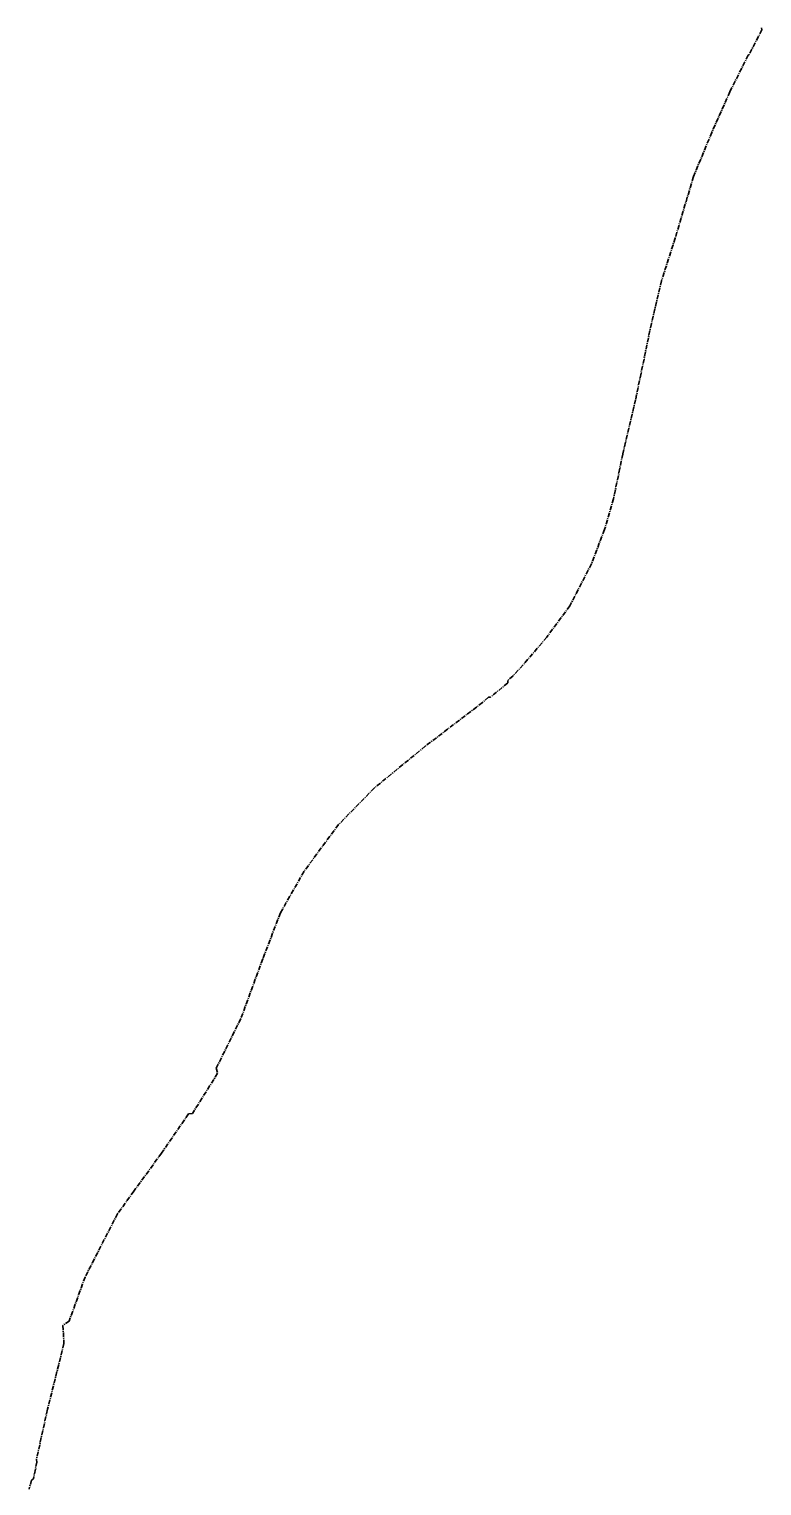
# Model space of a CAD drawing. Extents: x 525858 to 564773, y 2370984 to 2400075.
# Drawn here: x 534243 to 536264, y 2388037 to 2392049 of the extents above; entities that cross this region are included whole.
import ezdxf

# ---------------------------------------------------------------- set-up
doc = ezdxf.new("R2010")
doc.units = 0
doc.linetypes.add('CENTER', pattern=[2, 1.25, -0.25, 0.25, -0.25])
doc.layers.add('pipe_cen', color=1, linetype='CENTER')

msp = doc.modelspace()

# ---------------------------------------------------------------- linework, layer by layer
at = {"layer": 'pipe_cen', "linetype": 'CENTER', "lineweight": 35, "ltscale": 10}
msp.add_lwpolyline([(536262.878202, 2392052.831889), (536263.846189, 2392047.448219), (536228.212343, 2391978.672338), (536226.082457, 2391977.645625), (536175.633334, 2391877.062275), (536125.827067, 2391764.943611), (536075.275882, 2391643.648922), (536024.877112, 2391474.062643), (535987.207436, 2391356.378355), (535959.120967, 2391238.539637), (535915.495534, 2391028.150585), (535880.182147, 2390878.959013), (535854.671075, 2390755.440074), (535829.921918, 2390670.683989), (535793.790362, 2390576.629434), (535734.20499, 2390460.469282), (535670.578336, 2390374.434021), (535605.528626, 2390297.96473), (535577.684937, 2390267.741334), (535563.387842, 2390255.316803), (535563.363707, 2390248.555463), (535515.35765, 2390209.314916), (535510.452778, 2390209.314916), (535493.403023, 2390194.498255), (535335.759517, 2390074.05947), (535195.28899, 2389959.037236), (535096.645527, 2389858.107399), (535002.069368, 2389730.179706), (534936.396683, 2389615.150041), (534887.794036, 2389488.306948), (534827.1018, 2389323.666452), (534759.392878, 2389187.129357), (534763.274503, 2389173.150071), (534693.96502, 2389062.827701), (534683.063508, 2389061.081456), (534608.680429, 2388953.39593), (534532.236555, 2388848.185937), (534487.329634, 2388786.172295), (534397.931065, 2388611.986104), (534353.912837, 2388490.72066), (534336.675333, 2388478.732532), (534339.640822, 2388428.906374), (534294.32649, 2388247.656331), (534263.549398, 2388109.279873), (534264.639547, 2388101.935879), (534255.458095, 2388056.447019), (534250.098818, 2388052.807408), (534243.484669, 2388027.926917)], dxfattribs=at)

doc.saveas('drawing.dxf')
